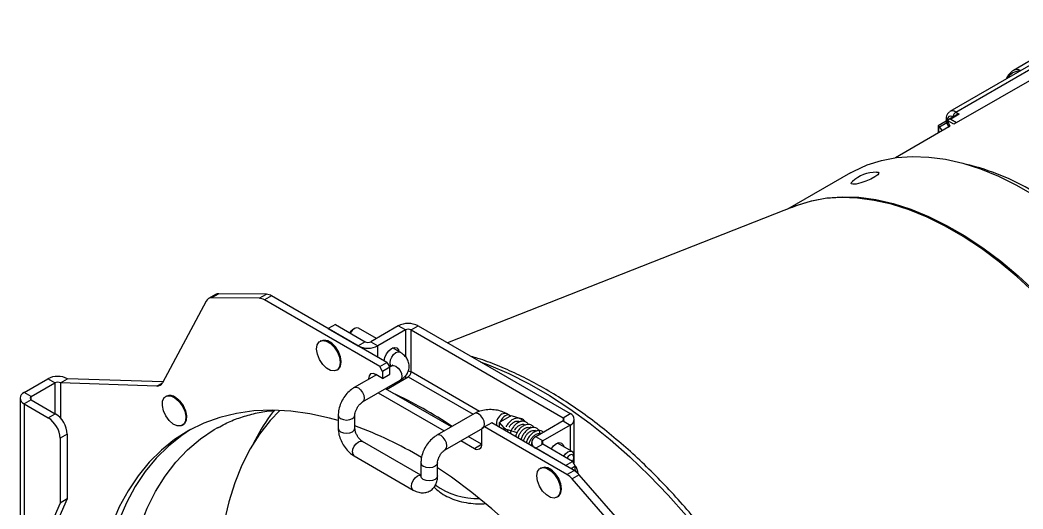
# Model space of a CAD drawing. Extents: x 8 to 113, y 0 to 87.
# Drawn here: x 65.38 to 72.89, y 64.47 to 68.13 of the extents above; entities that cross this region are included whole.
import ezdxf

# ---------------------------------------------------------------- set-up
doc = ezdxf.new("R2010")
doc.units = 0
doc.header["$MEASUREMENT"] = 0
doc.layers.add('OBJECT', color=7, linetype='CONTINUOUS')

msp = doc.modelspace()

# ---------------------------------------------------------------- linework, layer by layer
at = {"layer": 'OBJECT'}
for p, q in [((73.5246, 68.1302), (72.3389, 67.4457)), ((72.3835, 67.441), (73.5495, 68.1141)), ((73.2691, 68.0203), (72.8144, 67.7529)), ((73.3049, 67.8894), (72.3685, 67.3502)), ((72.3911, 67.4199), (72.33, 67.3847)), ((72.4093, 67.4254), (72.345, 67.3883)), ((72.3835, 67.441), (72.4093, 67.4254)), ((72.3107, 67.3735), (72.2505, 67.3388)), ((72.3159, 67.3607), (72.2617, 67.3294)), ((72.3111, 67.3927), (72.3106, 67.3723)), ((72.3193, 67.3807), (72.3188, 67.3555)), ((72.3334, 67.3315), (72.3188, 67.3555)), ((72.3685, 67.3502), (72.3238, 67.376)), ((72.3419, 67.3362), (72.3263, 67.3667)), ((72.345, 67.3883), (72.3897, 67.3625)), ((72.3636, 67.4041), (72.3618, 67.4052)), ((72.3305, 67.3298), (71.9324, 67.1)), ((72.2505, 67.3388), (72.2505, 67.2836)), ((72.2549, 67.3362), (72.2549, 67.2862)), ((72.2617, 67.3294), (72.2802, 67.3008)), ((72.3305, 67.3298), (72.3419, 67.3363)), ((71.5952, 66.9868), (71.1237, 66.7145)), ((71.1793, 66.7364), (68.5782, 65.7141)), ((66.8419, 66.0755), (66.7889, 66.0449)), ((66.8654, 66.0814), (66.8124, 66.0508)), ((67.2222, 66.0778), (66.8654, 66.0814)), ((67.1693, 66.0472), (67.2222, 66.0778)), ((67.2612, 66.0657), (67.2083, 66.0352)), ((68.1246, 65.5673), (67.2612, 66.0657)), ((66.7715, 66.0264), (66.4447, 65.415)), ((67.1693, 66.0472), (66.8124, 66.0508)), ((68.0716, 65.5368), (67.2083, 66.0352)), ((67.7392, 65.851), (67.6862, 65.8204)), ((67.7392, 65.851), (67.9619, 65.7225)), ((68.2098, 65.841), (68.0044, 65.7225)), ((68.2628, 65.8104), (68.2098, 65.841)), ((68.3052, 65.8104), (68.3583, 65.841)), ((68.3583, 65.841), (69.4967, 65.1838)), ((67.6862, 65.8204), (67.9089, 65.6918)), ((67.8814, 65.8199), (67.8673, 65.8118)), ((68.0456, 65.7463), (67.9127, 65.823)), ((68.2628, 65.8104), (68.0574, 65.6918)), ((68.2628, 65.8104), (68.2628, 65.6106)), ((68.3052, 65.8104), (69.4437, 65.1532)), ((68.3052, 65.496), (68.3052, 65.8104)), ((67.63, 65.7282), (67.6247, 65.7251)), ((67.7126, 65.7078), (67.7151, 65.7097)), ((67.7183, 65.707), (67.7154, 65.7053)), ((67.9619, 65.7225), (67.9089, 65.6918)), ((68.0044, 65.7225), (68.0574, 65.6918)), ((68.0574, 65.6061), (68.0574, 65.6918)), ((68.2234, 65.6436), (68.1678, 65.6757)), ((67.7779, 65.5971), (67.7808, 65.5987)), ((67.7815, 65.5946), (67.7786, 65.5935)), ((68.0716, 65.5368), (68.1246, 65.5673)), ((68.1246, 65.5673), (68.1458, 65.5306)), ((68.1341, 65.5509), (68.1556, 65.5385)), ((68.152, 65.5405), (68.1418, 65.5375)), ((68.1609, 65.5416), (68.1448, 65.5323)), ((68.1609, 65.5416), (68.1617, 65.542)), ((67.7497, 65.5086), (67.755, 65.5117)), ((68.0456, 65.475), (67.8799, 65.3793)), ((68.0928, 65.4478), (68.0419, 65.4771)), ((68.0928, 65.5), (68.0716, 65.5368)), ((68.1458, 65.5306), (68.0928, 65.5)), ((68.0928, 65.5), (68.0928, 65.4478)), ((68.0928, 65.4478), (68.1458, 65.4783)), ((68.1458, 65.4783), (68.1458, 65.5306)), ((68.2628, 65.4669), (68.2628, 65.4471)), ((68.8173, 65.2004), (68.3052, 65.496)), ((65.4093, 65.3425), (65.5862, 65.4446)), ((65.4623, 65.312), (65.6392, 65.4141)), ((65.6392, 65.4141), (65.5862, 65.4446)), ((65.6392, 65.4141), (65.6392, 65.1854)), ((65.6816, 65.4141), (65.7345, 65.4446)), ((66.4024, 65.3906), (65.6816, 65.4141)), ((65.6816, 65.4141), (65.6816, 65.1504)), ((66.4481, 65.4214), (65.7345, 65.4446)), ((66.4024, 65.3906), (66.4446, 65.4149)), ((67.9424, 65.2711), (68.2234, 65.4333)), ((68.121, 65.3652), (68.284, 65.4593)), ((68.284, 65.4593), (68.7699, 65.1788)), ((65.4623, 65.312), (65.4093, 65.3425)), ((66.4746, 65.3152), (66.4693, 65.3122)), ((68.0603, 65.3391), (68.554, 65.0541)), ((68.607, 65.0847), (68.1133, 65.3697)), ((65.3786, 65.2997), (65.3786, 61.7069)), ((65.4623, 65.2875), (65.4093, 65.2569)), ((65.4093, 65.2569), (65.4093, 61.6641)), ((65.4093, 65.2569), (65.5897, 65.1528)), ((65.4623, 65.2875), (65.4623, 65.312)), ((65.4623, 65.2875), (65.6426, 65.1834)), ((65.5897, 65.1528), (65.6426, 65.1834)), ((67.2521, 65.169), (67.283, 65.2092)), ((67.7602, 65.1721), (67.7602, 65.0741)), ((67.8852, 65.0741), (67.8852, 65.1721)), ((68.7797, 65.1844), (68.4986, 65.0221)), ((68.9729, 65.1218), (69.0484, 65.1653)), ((69.0419, 65.1711), (69.0189, 65.1844)), ((69.0484, 65.1653), (69.0549, 65.1691)), ((69.0549, 65.1691), (69.1265, 65.1478)), ((69.4437, 65.1532), (69.4967, 65.1838)), ((66.5942, 65.0957), (66.5996, 65.0987)), ((68.9095, 65.1142), (68.8565, 65.0837)), ((69.5253, 64.7587), (68.9095, 65.1142)), ((68.9668, 65.1182), (68.9729, 65.1218)), ((69.0031, 65.0769), (68.9668, 65.1182)), ((68.9668, 65.0981), (68.9668, 65.1182)), ((69.1524, 65.1328), (69.1618, 65.1223)), ((69.4437, 65.1287), (69.2383, 65.0101)), ((69.4967, 65.0981), (69.2913, 64.9795)), ((69.4437, 65.1532), (69.4437, 65.1287)), ((69.4437, 65.1287), (69.4967, 65.0981)), ((69.4967, 65.0981), (69.4967, 64.9086)), ((69.5275, 64.8266), (69.5275, 65.141)), ((65.731, 65.0303), (65.678, 64.9997)), ((65.731, 65.0303), (65.731, 64.5448)), ((66.8582, 65.0788), (66.8668, 65.0836)), ((68.5611, 64.9139), (68.8421, 65.0761)), ((68.8331, 64.9542), (68.732, 65.0125)), ((68.8565, 65.0837), (68.8353, 65.0714)), ((68.8353, 64.9555), (68.8353, 65.0714)), ((69.4723, 64.7281), (68.8565, 65.0837)), ((68.9668, 65.0811), (68.9668, 65.0853)), ((69.0031, 65.0602), (69.0031, 65.0769)), ((69.1006, 65.0408), (69.0295, 65.0616)), ((69.0295, 65.0449), (69.0295, 65.0616)), ((69.2053, 65.0768), (69.1964, 65.0819)), ((69.2455, 65.0536), (69.2366, 65.0587)), ((69.2795, 65.034), (69.2778, 65.0349)), ((65.678, 64.9997), (65.678, 64.5142)), ((68.3789, 64.7231), (67.9424, 64.9751)), ((68.679, 64.982), (68.7801, 64.9236)), ((68.7801, 64.9236), (68.8331, 64.9542)), ((68.8352, 64.953), (68.8331, 64.9542)), ((69.2075, 64.9673), (69.2075, 64.9422)), ((69.2913, 64.9795), (69.2383, 65.0101)), ((69.2913, 64.955), (69.2383, 64.9244)), ((69.2913, 64.955), (69.2913, 64.9795)), ((69.514, 64.8264), (69.2913, 64.955)), ((69.5104, 64.9007), (69.4017, 64.9634)), ((67.8799, 64.8669), (68.3218, 64.6118)), ((69.461, 64.7958), (69.2383, 64.9244)), ((69.5233, 64.8558), (69.5233, 64.8721)), ((68.3789, 64.8149), (68.3789, 64.7169)), ((68.5039, 64.7169), (68.5039, 64.8149)), ((69.461, 64.7958), (69.514, 64.8264)), ((69.5352, 64.7897), (69.5034, 64.7713)), ((69.514, 64.8264), (69.5352, 64.7897)), ((69.5352, 64.7523), (69.5352, 64.7897)), ((69.2776, 64.7771), (69.2723, 64.774)), ((69.3602, 64.7566), (69.3626, 64.7586)), ((69.3658, 64.7559), (69.363, 64.7542)), ((69.4723, 64.7281), (69.5253, 64.7587)), ((69.5643, 64.7257), (69.5113, 64.6952)), ((69.9211, 64.3173), (69.5643, 64.7257)), ((69.4255, 64.646), (69.4283, 64.6476)), ((69.4291, 64.6435), (69.4262, 64.6424)), ((69.8682, 64.2867), (69.5113, 64.6952)), ((65.731, 64.5448), (65.678, 64.5142)), ((69.3972, 64.5575), (69.4026, 64.5606))]:
    msp.add_line(p, q, dxfattribs=at)
at = {"layer": 'OBJECT', "flags": 128}
for points in [[(71.5952, 66.9868), (71.6193, 67.0001), (71.7201, 67.0462), (71.8272, 67.0799), (71.9401, 67.101), (72.0581, 67.1094), (72.1807, 67.105), (72.3071, 67.0878), (72.4367, 67.058), (72.5688, 67.0157), (72.7027, 66.9612), (72.8377, 66.8947), (72.9731, 66.8165)], [(71.7885, 66.9917), (71.8009, 66.9905), (71.8069, 66.9836), (71.799, 66.9716), (71.7781, 66.9562), (71.747, 66.9395), (71.7101, 66.9236), (71.6722, 66.9107), (71.6385, 66.9026), (71.6135, 66.9004), (71.6006, 66.9043), (71.6016, 66.9139), (71.6093, 66.9222)], [(71.1531, 66.7261), (71.1972, 66.7444), (71.3043, 66.7781), (71.4172, 66.7991), (71.5352, 66.8075), (71.6578, 66.8031), (71.7842, 66.786), (71.9138, 66.7562), (72.0459, 66.7139), (72.1798, 66.6593), (72.3148, 66.5928), (72.4502, 66.5147), (72.5852, 66.4253), (72.7191, 66.3253), (72.8512, 66.215), (72.9808, 66.0952)], [(72.9703, 66.0896), (72.8406, 66.2095), (72.7085, 66.3198), (72.5745, 66.4199), (72.4395, 66.5092), (72.3041, 66.5874), (72.169, 66.6539), (72.0351, 66.7085), (71.9029, 66.7508), (71.7733, 66.7806), (71.6468, 66.7978), (71.5242, 66.8022), (71.4062, 66.7938), (71.2932, 66.7727), (71.1861, 66.739), (71.1793, 66.7364)], [(67.846, 65.7894), (67.8558, 65.8025), (67.8673, 65.8118)], [(67.8814, 65.8199), (67.8645, 65.8063), (67.8502, 65.787)], [(67.9127, 65.823), (67.8983, 65.8258), (67.8814, 65.8199)], [(67.6037, 65.6987), (67.6187, 65.7209), (67.6419, 65.7307), (67.6706, 65.7267), (67.7013, 65.7095), (67.7303, 65.6811), (67.7541, 65.6449), (67.7698, 65.6054), (67.7756, 65.5673), (67.7707, 65.5351), (67.7557, 65.5128), (67.7324, 65.5031), (67.7037, 65.5071), (67.673, 65.5243), (67.6441, 65.5527), (67.6203, 65.5888), (67.6046, 65.6284), (67.5988, 65.6665), (67.6037, 65.6987)], [(67.63, 65.7282), (67.6473, 65.7338), (67.676, 65.7298), (67.7067, 65.7126), (67.7357, 65.6842), (67.7594, 65.648), (67.7752, 65.6085), (67.7809, 65.5704), (67.776, 65.5382), (67.761, 65.5159), (67.755, 65.5117)], [(67.7835, 65.5725), (67.7782, 65.6097), (67.7632, 65.6484), (67.7401, 65.6841), (67.7119, 65.7123), (67.6818, 65.7296), (67.6535, 65.7341), (67.6534, 65.7341)], [(67.7035, 65.7183), (67.7016, 65.7186), (67.6979, 65.7188)], [(68.1048, 65.5787), (68.109, 65.6031), (68.1209, 65.6307), (68.1388, 65.6548), (68.1599, 65.6718), (68.181, 65.6792), (68.1989, 65.6757), (68.2109, 65.6619), (68.2145, 65.6488)], [(68.1564, 65.5389), (68.1514, 65.5464), (68.148, 65.564), (68.1514, 65.5855), (68.1609, 65.6076), (68.1753, 65.6269), (68.1922, 65.6405)], [(68.1922, 65.6405), (68.2091, 65.6464), (68.2234, 65.6436), (68.2234, 65.6436)], [(67.7718, 65.5291), (67.7782, 65.5413), (67.7835, 65.5725)], [(67.7807, 65.5752), (67.7825, 65.5786), (67.7832, 65.5803)], [(68.1617, 65.542), (68.1753, 65.5444), (68.1922, 65.5385)], [(68.1922, 65.5385), (68.2091, 65.5248), (68.2234, 65.5055), (68.233, 65.4834), (68.2364, 65.4619), (68.233, 65.4444), (68.2234, 65.4333), (68.2234, 65.4333)], [(68.823, 65.5728), (68.8864, 65.549), (69.0377, 65.4842), (69.19, 65.4076), (69.3426, 65.3195), (69.4948, 65.2203), (69.6461, 65.1104), (69.7959, 64.9903), (69.9435, 64.8604), (70.0883, 64.7213), (70.2297, 64.5735), (70.3672, 64.4177)], [(68.0419, 65.4771), (68.0208, 65.4845), (68.0029, 65.481), (67.9909, 65.4672), (67.9867, 65.4453), (67.9869, 65.4411)], [(68.0398, 65.4717), (68.0397, 65.4759), (68.0398, 65.4783)], [(66.5381, 65.302), (66.5679, 65.2762), (66.5933, 65.2416), (66.6113, 65.2025), (66.6197, 65.1636), (66.6175, 65.1295), (66.6049, 65.1044), (66.5835, 65.0913), (66.5559, 65.0918), (66.5254, 65.1058), (66.4956, 65.1316), (66.4702, 65.1662), (66.4522, 65.2053), (66.4438, 65.2443), (66.446, 65.2783), (66.4586, 65.3034), (66.48, 65.3165), (66.5076, 65.316), (66.5381, 65.302)], [(67.8799, 65.3793), (67.8942, 65.3821), (67.9111, 65.3762)], [(67.9111, 65.3762), (67.928, 65.3626), (67.9424, 65.3432), (67.9519, 65.3212), (67.9553, 65.2997), (67.9519, 65.2821), (67.9424, 65.2711), (67.9421, 65.2709)], [(66.5435, 65.3051), (66.5732, 65.2793), (66.5986, 65.2447), (66.6166, 65.2056), (66.625, 65.1666), (66.6228, 65.1326), (66.6102, 65.1075), (66.5996, 65.0987)], [(67.7602, 65.1329), (67.6949, 65.1509), (67.5482, 65.1829), (67.4046, 65.2025), (67.2648, 65.2094), (67.1294, 65.2038), (66.9988, 65.1857), (66.8736, 65.155), (66.7543, 65.1119), (66.6414, 65.0567), (66.5354, 64.9895), (66.4366, 64.9106), (66.3455, 64.8203), (66.2624, 64.7189), (66.1877, 64.607), (66.1216, 64.4849), (66.0645, 64.3531)], [(67.3228, 65.2081), (67.2511, 65.1327), (67.1717, 65.0312), (67.1007, 64.9192), (67.0386, 64.797), (66.9856, 64.6652), (66.9419, 64.5244), (66.9077, 64.3751), (66.8831, 64.2181), (66.8683, 64.0539), (66.8648, 63.9763)], [(67.7602, 65.1721), (67.765, 65.1583), (67.7785, 65.1466)], [(67.7785, 65.1466), (67.7988, 65.1388), (67.8227, 65.136), (67.8466, 65.1388), (67.8669, 65.1466), (67.8805, 65.1583), (67.8852, 65.1721), (67.8852, 65.1724)], [(68.8109, 65.1813), (68.794, 65.1872), (68.7797, 65.1844)], [(68.8421, 65.0761), (68.8422, 65.0761), (68.8517, 65.0872), (68.8551, 65.1048), (68.8517, 65.1262), (68.8422, 65.1483), (68.8278, 65.1677), (68.8109, 65.1813)], [(69.0484, 65.1653), (69.0414, 65.1714), (69.0323, 65.174), (69.0218, 65.1728), (69.0107, 65.168), (68.9995, 65.1599), (68.989, 65.149), (68.98, 65.136), (68.9729, 65.1218)], [(68.9877, 65.1813), (69.0046, 65.1872), (69.0189, 65.1844), (69.0189, 65.1844)], [(66.6546, 65.064), (66.5884, 65.0201), (66.4896, 64.9411), (66.3985, 64.8508), (66.3154, 64.7495), (66.2406, 64.6376), (66.1746, 64.5155), (66.1175, 64.3837)], [(66.1549, 63.5443), (66.1599, 63.7178), (66.1747, 63.8849), (66.1994, 64.0448), (66.2337, 64.1969), (66.2776, 64.3405), (66.3309, 64.4751), (66.3933, 64.6001), (66.4647, 64.715), (66.5446, 64.8192), (66.6328, 64.9123), (66.7289, 64.994), (66.8325, 65.064), (66.8582, 65.0788)], [(67.7602, 65.0741), (67.765, 65.0603), (67.7785, 65.0486)], [(67.7785, 65.0486), (67.7988, 65.0408), (67.8227, 65.038), (67.8466, 65.0408), (67.8669, 65.0486), (67.8805, 65.0603), (67.8852, 65.0741)], [(68.5298, 65.019), (68.5129, 65.0249), (68.4986, 65.0221), (68.4986, 65.0221)], [(68.5611, 64.9139), (68.5707, 64.9249), (68.574, 64.9425), (68.5707, 64.964), (68.5611, 64.9861), (68.5467, 65.0054), (68.5298, 65.019)], [(67.8669, 64.8955), (67.8703, 64.917), (67.8799, 64.9391), (67.8942, 64.9584), (67.9111, 64.9721), (67.928, 64.9779), (67.9424, 64.9751)], [(69.3548, 64.9183), (69.3727, 64.9425), (69.3938, 64.9595), (69.4149, 64.9668), (69.4328, 64.9634), (69.4448, 64.9496), (69.4484, 64.9365)], [(69.4479, 64.8646), (69.4622, 64.884), (69.4791, 64.8976)], [(69.4933, 64.8731), (69.4818, 64.8638), (69.472, 64.8507)], [(69.4791, 64.8976), (69.496, 64.9035), (69.5104, 64.9007), (69.5199, 64.8897), (69.5233, 64.8721)], [(69.5144, 64.8259), (69.5145, 64.8261), (69.521, 64.8412), (69.5233, 64.8558), (69.521, 64.8677), (69.5145, 64.8752), (69.5048, 64.8771), (69.4933, 64.8731)], [(68.5039, 64.8143), (68.4992, 64.8011), (68.4856, 64.7894), (68.4654, 64.7816), (68.4414, 64.7788), (68.4175, 64.7816), (68.3972, 64.7894)], [(69.5235, 64.8101), (69.5254, 64.8148), (69.5275, 64.8266)], [(68.3089, 64.6404), (68.3122, 64.6619), (68.3218, 64.6839), (68.3361, 64.7033), (68.3531, 64.7169), (68.37, 64.7228), (68.3789, 64.7222)], [(68.3972, 64.6914), (68.3837, 64.7031), (68.3789, 64.7169)], [(68.5039, 64.7169), (68.4992, 64.7031), (68.4856, 64.6914), (68.4654, 64.6836), (68.4414, 64.6809), (68.4175, 64.6836), (68.3972, 64.6914)], [(70.4581, 62.2169), (70.4566, 62.2208), (70.3777, 62.4186), (70.2905, 62.6151), (70.1955, 62.8095), (70.0931, 63.0009), (69.9835, 63.1886), (69.8674, 63.3719), (69.7451, 63.5499), (69.6172, 63.7221), (69.4841, 63.8877), (69.3464, 64.0459), (69.2046, 64.1963), (69.0594, 64.3382), (68.9113, 64.471), (68.7609, 64.5942), (68.6087, 64.7073), (68.5039, 64.7786)], [(69.2464, 64.7181), (69.2521, 64.7496), (69.2677, 64.771), (69.2915, 64.7798), (69.3205, 64.7747), (69.3512, 64.7566), (69.3799, 64.7275), (69.4032, 64.6909), (69.4182, 64.6513), (69.4231, 64.6135), (69.4174, 64.582), (69.4017, 64.5605), (69.378, 64.5518), (69.349, 64.5568), (69.3183, 64.575), (69.2896, 64.6041), (69.2663, 64.6406), (69.2513, 64.6802), (69.2464, 64.7181)], [(69.2776, 64.7771), (69.2968, 64.7828), (69.3258, 64.7778), (69.3565, 64.7597), (69.3852, 64.7306), (69.4085, 64.694), (69.4235, 64.6544), (69.4285, 64.6166), (69.4228, 64.585), (69.4071, 64.5636), (69.4026, 64.5606)], [(69.431, 64.6213), (69.4258, 64.6586), (69.4107, 64.6973), (69.3877, 64.733), (69.3594, 64.7612), (69.3294, 64.7785), (69.3011, 64.783), (69.301, 64.783)], [(69.3511, 64.7672), (69.3492, 64.7675), (69.3454, 64.7677)], [(69.5424, 64.7469), (69.5418, 64.7489), (69.5352, 64.7665)], [(68.3218, 64.6118), (68.3122, 64.6228), (68.3089, 64.6404)], [(69.4194, 64.5779), (69.4258, 64.5901), (69.431, 64.6213)], [(69.4283, 64.6241), (69.43, 64.6274), (69.4308, 64.6292)], [(65.678, 64.5142), (65.6164, 64.3722), (65.5647, 64.2203), (65.523, 64.0591), (65.4917, 63.8894), (65.4707, 63.7117), (65.4602, 63.5268), (65.4602, 63.3355), (65.4707, 63.1385), (65.4917, 62.9366), (65.523, 62.7306), (65.5647, 62.5214), (65.6164, 62.3097), (65.678, 62.0965)], [(65.731, 64.5448), (65.6694, 64.4028), (65.6176, 64.2509), (65.576, 64.0897), (65.5446, 63.92), (65.5236, 63.7423), (65.5131, 63.5574), (65.5131, 63.3661), (65.5236, 63.1691), (65.5446, 62.9672), (65.576, 62.7612), (65.6176, 62.5519), (65.6694, 62.3403), (65.731, 62.1271)]]:
    msp.add_lwpolyline(points, dxfattribs=at)
at = {"layer": 'OBJECT'}
for centre, radius, start, end in [((72.8777, 67.6451), 0.125, 120.45829, 159.33631), ((72.8723, 67.6244), 0.1263, 91.52318, 147.58384), ((72.8397, 67.7026), 0.0563, 58.63531, 116.74827), ((72.407, 67.4023), 0.0453, 121.23259, 176.30535), ((72.3247, 67.3933), 0.0137, 182.47381, 246.79002), ((72.3448, 67.3766), 0.021, 181.68, 208.17988), ((72.2439, 67.3184), 0.021, 31.8147, 58.32072), ((72.0113, 65.2179), 1.8874, 59.75614, 76.08396), ((71.794, 66.7118), 0.28, 91.12963, 131.28173), ((66.8642, 66.0358), 0.0456, 88.55242, 119.38894), ((67.2186, 65.9967), 0.0811, 58.26759, 87.39289), ((66.8111, 66.0065), 0.0443, 88.26391, 153.31993), ((67.1656, 65.9662), 0.0811, 58.26759, 87.39289), ((68.284, 65.6977), 0.1614, 62.60939, 117.39037), ((68.284, 65.7695), 0.0461, 62.60952, 117.38983), ((67.9831, 65.8351), 0.1614, 242.60977, 297.39036), ((67.9831, 65.7634), 0.0461, 242.61104, 297.38961), ((68.2846, 65.4565), 0.0446, 62.38366, 91.19626), ((68.2592, 65.4981), 0.0461, 302.60584, 357.39473), ((65.6604, 65.3015), 0.1612, 62.6095, 117.39031), ((65.6604, 65.3731), 0.0461, 62.60965, 117.3897), ((66.4049, 65.435), 0.0445, 266.74809, 333.26241), ((65.4256, 65.2997), 0.0458, 110.78341, 249.21604), ((66.5012, 65.2572), 0.0638, 48.57801, 114.66856), ((66.6999, 62.1995), 3.465, 56.48292, 64.9286), ((65.467, 65.2997), 0.0131, 110.7844, 249.21366), ((66.4427, 65.1518), 0.1811, 1.63071, 62.45093), ((65.5391, 65.0216), 0.1921, 2.60546, 57.39461), ((68.3942, 64.3293), 1.4176, 143.67693, 153.67001), ((69.034, 65.1042), 0.0899, 120.97144, 186.56395), ((69.4804, 65.141), 0.0458, 290.78348, 69.21728), ((65.4861, 64.991), 0.1921, 2.60546, 57.39461), ((66.9187, 62.4311), 2.8313, 58.86919, 70.03961), ((69.1125, 65.0937), 0.0559, 44.45187, 75.55351), ((69.439, 65.141), 0.0131, 290.78463, 69.21731), ((69.0432, 65.1158), 0.0559, 224.15608, 255.8493), ((68.8017, 64.95), 0.0341, 230.79682, 9.21393), ((69.2545, 64.9673), 0.0458, 110.78335, 249.2163), ((69.2959, 64.9673), 0.0131, 110.78409, 249.21397), ((67.8961, 64.8915), 0.0294, 172.08628, 236.60222), ((68.4081, 64.8165), 0.0292, 183.13645, 248.16251), ((69.3915, 64.593), 0.1575, 40.45535, 59.10879), ((69.4445, 64.6236), 0.1575, 40.45535, 59.10879), ((68.8054, 65.0954), 0.5477, 234.38842, 271.43407)]:
    msp.add_arc(centre, radius, start, end, dxfattribs=at)
for centre, major_axis, ratio, start_param, end_param in [((72.3824, 67.3669), (-0.0428, 0.0792), 0.57707, 5.514279, 6.326964), ((72.3405, 67.3669), (-0.0216, 0.0326), 0.626582, 1.352471, 1.50736), ((72.3607, 67.3556), (-0.0278, 0.0532), 0.576679, 5.522476, 7.093272), ((72.345, 67.376), (0.0212, 0), 0.577371, 1.570786, 3.141582), ((72.2655, 67.3301), (0.015, -0.0087), 0.000056, 2.356206, 3.14156), ((68.8769, 65.1942), (-0.0869, 0.1136), 0.226147, 3.302356, 3.555507)]:
    msp.add_ellipse(centre, major_axis=major_axis, ratio=ratio, start_param=start_param, end_param=end_param, dxfattribs=at)
for points, knots in [([(72.3373, 67.444), (72.3322, 67.4403), (72.3216, 67.4322), (72.313, 67.4136), (72.3117, 67.3995), (72.3111, 67.3927)], [0, 0, 0, 0, 0.313638, 0.664167, 1, 1, 1, 1]), ([(72.4093, 67.4254), (72.4092, 67.4254), (72.4048, 67.425), (72.3982, 67.4239), (72.3929, 67.4206), (72.3913, 67.4196)], [0, 0, 0, 0, 0.011372, 0.701688, 1, 1, 1, 1]), ([(72.3159, 67.3607), (72.3152, 67.3621), (72.3138, 67.365), (72.312, 67.3683), (72.3107, 67.371), (72.3108, 67.3719), (72.3108, 67.3723)], [0, 0, 0, 0, 0.247936, 0.495625, 0.752543, 1, 1, 1, 1]), ([(68.2234, 65.4333), (68.2307, 65.4379), (68.2489, 65.4495), (68.2715, 65.4735), (68.2879, 65.5054), (68.2933, 65.5407), (68.2866, 65.5757), (68.269, 65.6066), (68.2469, 65.6288), (68.23, 65.6395), (68.2234, 65.6436)], [0, 0, 0, 0, 0.0958249, 0.2399202, 0.3746702, 0.5062027, 0.6445936, 0.7773354, 0.9135868, 1, 1, 1, 1]), ([(68.1682, 65.5466), (68.1683, 65.5468), (68.1688, 65.548), (68.1663, 65.5448), (68.1621, 65.5423), (68.1609, 65.5416)], [0, 0, 0, 0, 0.15166, 0.759189, 1, 1, 1, 1]), ([(71.1476, 59.8455), (71.1772, 59.8735), (71.2367, 59.9299), (71.3168, 60.0269), (71.3899, 60.1331), (71.4551, 60.2487), (71.5122, 60.3731), (71.5608, 60.506), (71.6009, 60.6468), (71.6322, 60.7949), (71.6547, 60.9498), (71.6681, 61.1109), (71.6726, 61.2775), (71.6681, 61.449), (71.6546, 61.6247), (71.6323, 61.804), (71.6012, 61.9862), (71.5614, 62.1706), (71.5132, 62.3567), (71.4568, 62.5436), (71.3923, 62.7308), (71.3199, 62.9175), (71.2401, 63.1031), (71.153, 63.2869), (71.059, 63.4682), (70.9584, 63.6464), (70.8517, 63.8208), (70.7391, 63.9909), (70.6211, 64.1558), (70.4982, 64.3152), (70.3707, 64.4683), (70.2391, 64.6146), (70.1039, 64.7536), (69.9656, 64.8848), (69.8246, 65.0076), (69.6814, 65.1217), (69.5367, 65.2265), (69.3907, 65.3217), (69.2442, 65.4069), (69.0975, 65.4819), (68.9513, 65.5455), (68.8367, 65.5891), (68.7715, 65.6076), (68.7541, 65.6125)], [0, 0, 0, 0, 0.0240536, 0.0483493, 0.0727326, 0.0972152, 0.1217963, 0.1464658, 0.1712081, 0.1960055, 0.2208412, 0.2457005, 0.270572, 0.2954466, 0.3203175, 0.3451815, 0.370037, 0.3948833, 0.4197204, 0.444549, 0.4693698, 0.4941839, 0.5189928, 0.5437975, 0.5685995, 0.5934002, 0.618201, 0.643003, 0.6678075, 0.6926159, 0.7174297, 0.7422501, 0.7670787, 0.7919167, 0.8167652, 0.841625, 0.8664966, 0.8913799, 0.9162739, 0.9411763, 0.9660829, 0.990985, 1, 1, 1, 1]), ([(67.8799, 65.3793), (67.8727, 65.3748), (67.8531, 65.3624), (67.8242, 65.3344), (67.7957, 65.2953), (67.7743, 65.2513), (67.7622, 65.2093), (67.7608, 65.1832), (67.7602, 65.1721)], [0, 0, 0, 0, 0.107649, 0.294548, 0.481451, 0.669064, 0.859789, 1, 1, 1, 1]), ([(67.8852, 65.1721), (67.8853, 65.175), (67.8856, 65.1823), (67.8893, 65.1992), (67.898, 65.2206), (67.9113, 65.2425), (67.9266, 65.2597), (67.9372, 65.268), (67.9415, 65.2706), (67.9424, 65.2711)], [0, 0, 0, 0, 0.10312, 0.260966, 0.434648, 0.620162, 0.80764, 0.96404, 1, 1, 1, 1]), ([(66.8598, 65.078), (66.8776, 65.0882), (66.9275, 65.1169), (67.0162, 65.1524), (67.1255, 65.1843), (67.2158, 65.2025), (67.2714, 65.2065), (67.2867, 65.2075)], [0, 0, 0, 0, 0.141111, 0.396857, 0.651482, 0.903905, 1, 1, 1, 1]), ([(69.0189, 65.1844), (69.0114, 65.1883), (68.9909, 65.1991), (68.9522, 65.2102), (68.9041, 65.2153), (68.8553, 65.2118), (68.8128, 65.2013), (68.7895, 65.1894), (68.7797, 65.1844)], [0, 0, 0, 0, 0.1076461, 0.2945576, 0.4814673, 0.6690814, 0.8598116, 1, 1, 1, 1]), ([(69.1416, 65.1268), (69.1405, 65.129), (69.1375, 65.1354), (69.1287, 65.1426), (69.1146, 65.1497), (69.0971, 65.151), (69.0764, 65.1459), (69.0546, 65.1336), (69.0339, 65.1133), (69.0209, 65.0957), (69.0173, 65.0864), (69.0169, 65.0852)], [0, 0, 0, 0, 0.050378, 0.141534, 0.2358, 0.38, 0.496974, 0.656059, 0.822875, 0.977212, 1, 1, 1, 1]), ([(69.0402, 65.0824), (69.041, 65.084), (69.0452, 65.0923), (69.0573, 65.1064), (69.0743, 65.1201), (69.0914, 65.1279), (69.1059, 65.1286), (69.1139, 65.1264), (69.1174, 65.1225), (69.1183, 65.1215)], [0, 0, 0, 0, 0.047396, 0.239449, 0.427713, 0.598816, 0.771774, 0.940189, 1, 1, 1, 1]), ([(69.1831, 65.1028), (69.1828, 65.1034), (69.1794, 65.1114), (69.169, 65.12), (69.1541, 65.1261), (69.1395, 65.1275), (69.1228, 65.1246), (69.1022, 65.115), (69.0803, 65.0973), (69.0619, 65.0728), (69.0504, 65.0504), (69.0488, 65.0382), (69.0482, 65.0341)], [0, 0, 0, 0, 0.012537, 0.146561, 0.227671, 0.297988, 0.3994, 0.509612, 0.653021, 0.791666, 0.931177, 1, 1, 1, 1]), ([(69.0806, 65.0588), (69.0831, 65.0632), (69.0895, 65.0744), (69.1052, 65.0899), (69.1236, 65.1017), (69.1401, 65.1057), (69.1517, 65.1041), (69.1565, 65.1003), (69.159, 65.0983)], [0, 0, 0, 0, 0.124241, 0.319903, 0.518315, 0.699627, 0.850267, 1, 1, 1, 1]), ([(69.2236, 65.0793), (69.2203, 65.0842), (69.2145, 65.0928), (69.2016, 65.1004), (69.1858, 65.1045), (69.1674, 65.1026), (69.1472, 65.0941), (69.1268, 65.0797), (69.1077, 65.0579), (69.0935, 65.0334), (69.0898, 65.0181), (69.0881, 65.0111)], [0, 0, 0, 0, 0.103497, 0.179654, 0.263181, 0.38977, 0.486476, 0.611597, 0.748326, 0.884694, 1, 1, 1, 1]), ([(67.7602, 65.0741), (67.7606, 65.0656), (67.7615, 65.0425), (67.7713, 65.0034), (67.7909, 64.9592), (67.8183, 64.9187), (67.8486, 64.8872), (67.8706, 64.8729), (67.8799, 64.8669)], [0, 0, 0, 0, 0.107644, 0.294549, 0.481452, 0.669065, 0.859793, 1, 1, 1, 1]), ([(67.9424, 64.9751), (67.9399, 64.9767), (67.9337, 64.9806), (67.921, 64.9922), (67.9067, 65.0105), (67.8945, 65.033), (67.8872, 65.0548), (67.8853, 65.0681), (67.8852, 65.0732), (67.8852, 65.0741)], [0, 0, 0, 0, 0.103118, 0.260953, 0.434627, 0.620135, 0.807617, 0.964026, 1, 1, 1, 1]), ([(68.4986, 65.0221), (68.4914, 65.0176), (68.4718, 65.0052), (68.4429, 64.9772), (68.4144, 64.9381), (68.3931, 64.8941), (68.3809, 64.8521), (68.3795, 64.826), (68.3789, 64.8149)], [0, 0, 0, 0, 0.107649, 0.294548, 0.481451, 0.669064, 0.859789, 1, 1, 1, 1]), ([(68.8421, 65.0761), (68.8444, 65.0776), (68.8467, 65.079), (68.8505, 65.0802), (68.8505, 65.0802)], [0, 0, 0, 0, 0.9894058, 1, 1, 1, 1]), ([(69.1084, 64.9994), (69.109, 65.0046), (69.1103, 65.0156), (69.1197, 65.0356), (69.1335, 65.0551), (69.151, 65.0708), (69.1685, 65.08), (69.184, 65.0825), (69.1905, 65.0803), (69.1937, 65.0791)], [0, 0, 0, 0, 0.140593, 0.29633, 0.441492, 0.594847, 0.749505, 0.876282, 1, 1, 1, 1]), ([(69.2696, 65.0397), (69.2689, 65.0433), (69.2671, 65.0536), (69.2574, 65.0671), (69.2407, 65.0788), (69.2193, 65.0815), (69.1975, 65.0759), (69.1761, 65.0636), (69.1555, 65.0443), (69.1392, 65.0199), (69.13, 64.9999), (69.1289, 64.9898), (69.1287, 64.9877)], [0, 0, 0, 0, 0.053818, 0.152482, 0.259413, 0.379845, 0.48657, 0.595036, 0.718107, 0.841128, 0.965772, 1, 1, 1, 1]), ([(69.149, 64.9759), (69.1489, 64.9769), (69.1485, 64.9826), (69.153, 64.9978), (69.1634, 65.0178), (69.1786, 65.0367), (69.1963, 65.0507), (69.2126, 65.0576), (69.2261, 65.059), (69.2316, 65.0565), (69.2345, 65.0551)], [0, 0, 0, 0, 0.032557, 0.187124, 0.335346, 0.48036, 0.636036, 0.77457, 0.880128, 1, 1, 1, 1]), ([(69.2953, 65.0431), (69.2931, 65.0456), (69.2865, 65.053), (69.2697, 65.0576), (69.2485, 65.0564), (69.2258, 65.0466), (69.2034, 65.0291), (69.1849, 65.0058), (69.1727, 64.9829), (69.1702, 64.9695), (69.1692, 64.9643)], [0, 0, 0, 0, 0.0641753, 0.1887206, 0.3196703, 0.4610968, 0.6090821, 0.7564036, 0.9056653, 1, 1, 1, 1]), ([(69.1897, 64.9525), (69.1897, 64.9553), (69.1897, 64.9632), (69.1962, 64.9807), (69.2081, 65.0007), (69.2244, 65.0184), (69.2417, 65.03), (69.2573, 65.0351), (69.2685, 65.0354), (69.273, 65.0325), (69.2749, 65.0313)], [0, 0, 0, 0, 0.085941, 0.236142, 0.379201, 0.529423, 0.681326, 0.795047, 0.916701, 1, 1, 1, 1]), ([(68.5039, 64.8149), (68.5041, 64.8178), (68.5043, 64.8252), (68.5081, 64.842), (68.5167, 64.8635), (68.5301, 64.8853), (68.5453, 64.9025), (68.5559, 64.9108), (68.5603, 64.9134), (68.5611, 64.9139)], [0, 0, 0, 0, 0.10312, 0.260966, 0.434648, 0.620162, 0.80764, 0.96404, 1, 1, 1, 1]), ([(69.5538, 64.7356), (69.554, 64.7388), (69.5546, 64.751), (69.5465, 64.7731), (69.5372, 64.7927), (69.5297, 64.7995), (69.5294, 64.7998)], [0, 0, 0, 0, 0.14791, 0.55667, 0.982519, 1, 1, 1, 1]), ([(68.3218, 64.6118), (68.3294, 64.6078), (68.3485, 64.5978), (68.3806, 64.5902), (68.4165, 64.592), (68.4498, 64.605), (68.4766, 64.6283), (68.4947, 64.659), (68.5029, 64.6892), (68.5036, 64.7092), (68.5039, 64.7169)], [0, 0, 0, 0, 0.095827, 0.239922, 0.374678, 0.506218, 0.644612, 0.777364, 0.913627, 1, 1, 1, 1]), ([(68.3789, 64.7169), (68.3788, 64.7145), (68.3785, 64.7088), (68.3781, 64.7082), (68.3778, 64.7078)], [0, 0, 0, 0, 0.420899, 1, 1, 1, 1]), ([(68.4784, 64.6348), (68.4788, 64.6343), (68.4904, 64.6194), (68.5218, 64.5951), (68.5728, 64.5627), (68.6334, 64.5375), (68.6999, 64.5192), (68.7702, 64.5095), (68.8242, 64.5065), (68.8535, 64.5093), (68.8593, 64.5098)], [0, 0, 0, 0, 0.005272, 0.154009, 0.310576, 0.47247, 0.635672, 0.798293, 0.960449, 1, 1, 1, 1])]:
    msp.add_open_spline(points, degree=3, knots=knots, dxfattribs=at)

doc.saveas('drawing.dxf')
